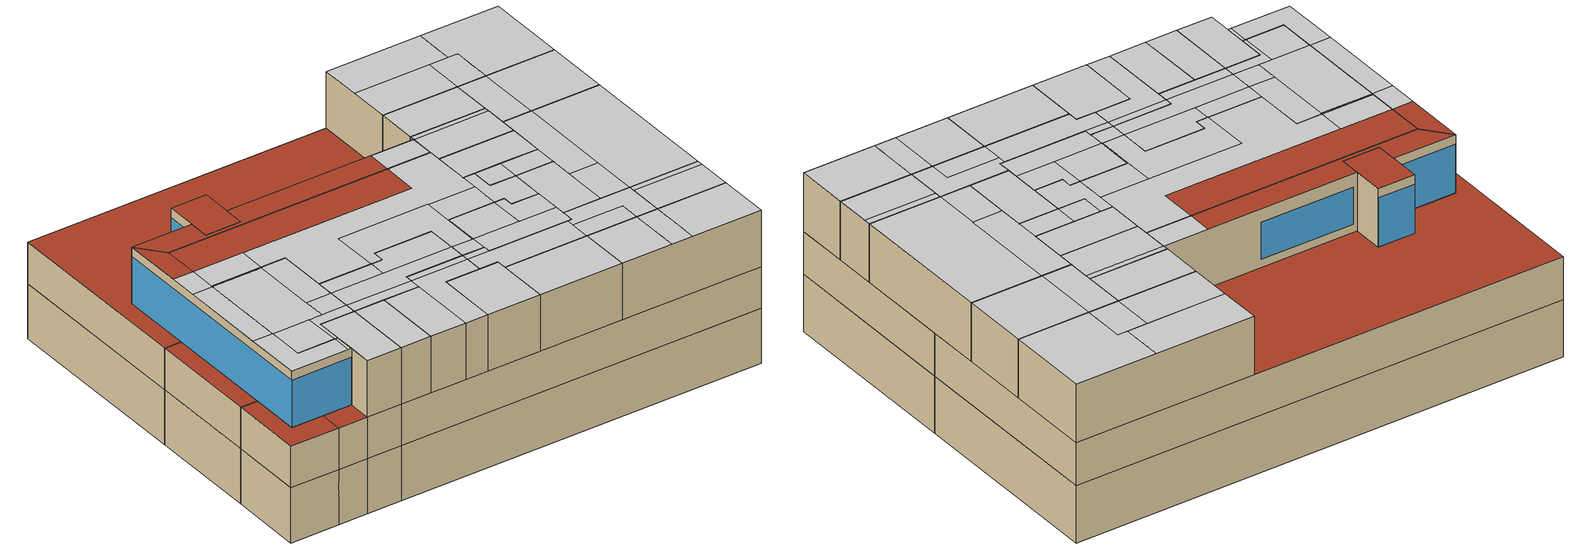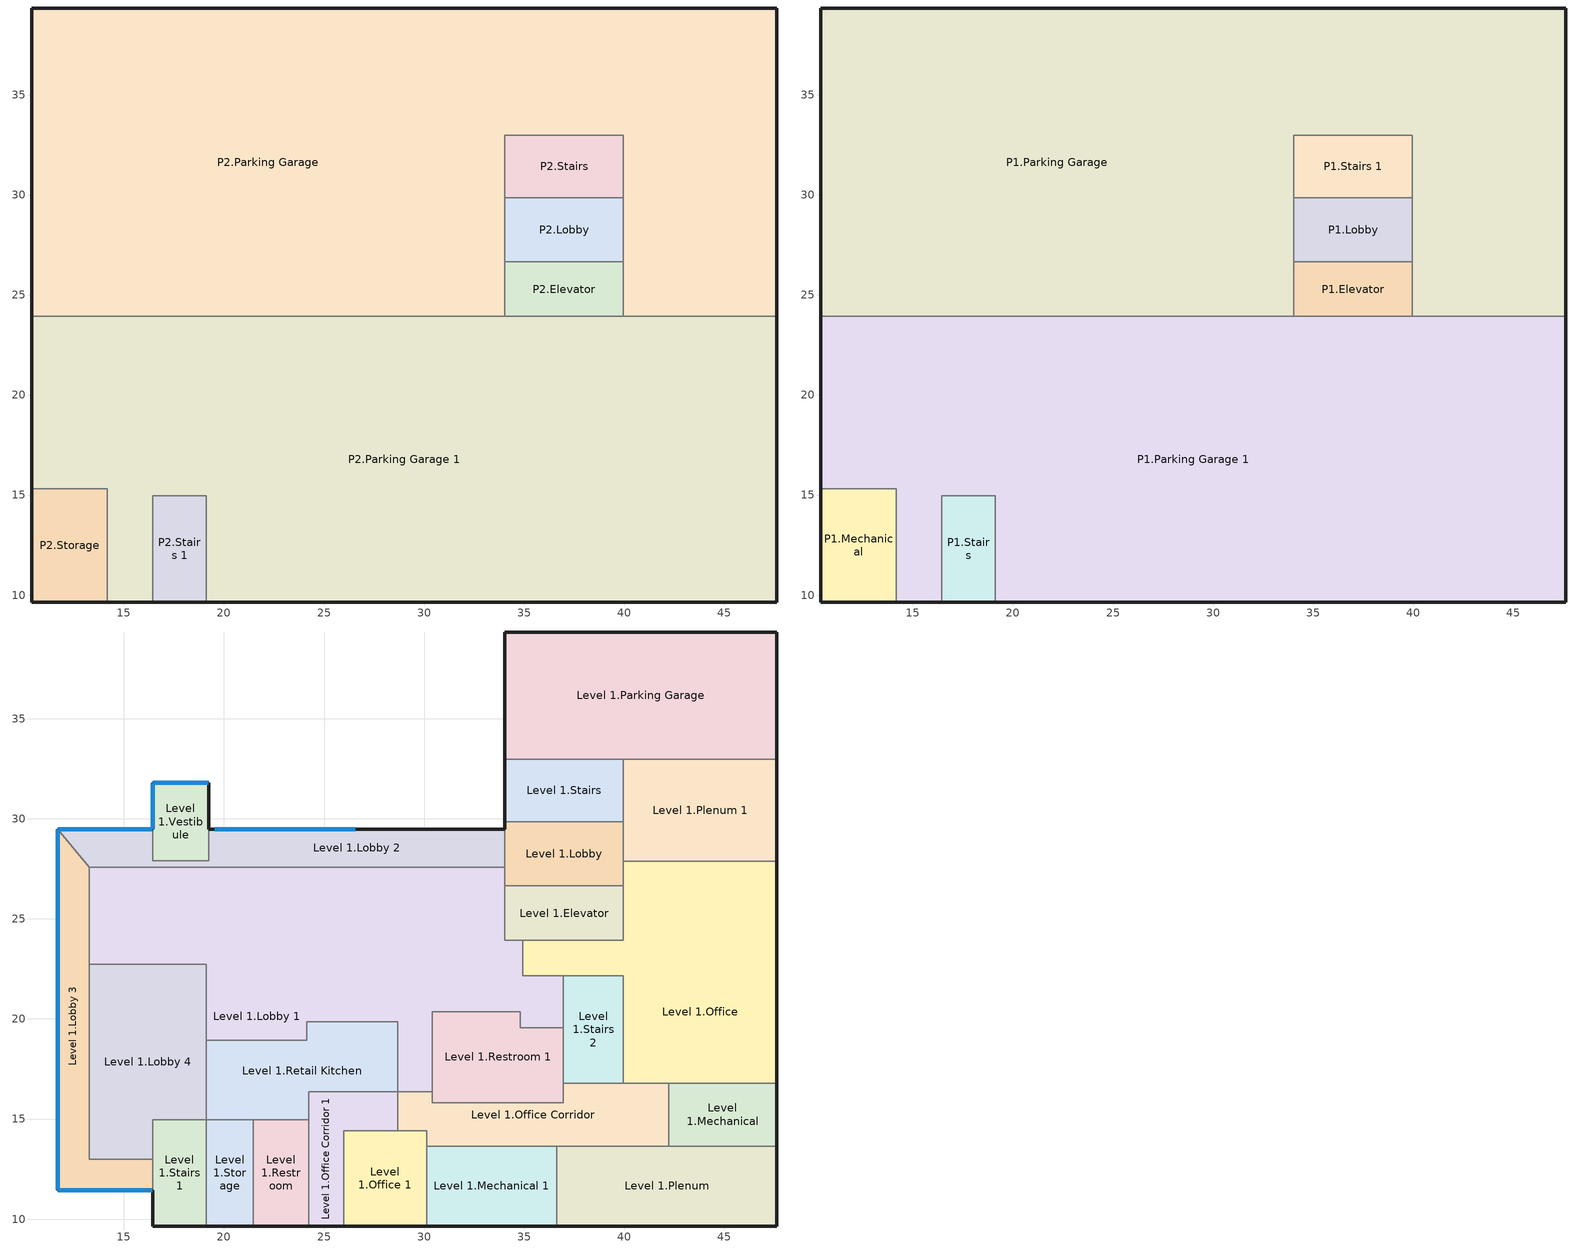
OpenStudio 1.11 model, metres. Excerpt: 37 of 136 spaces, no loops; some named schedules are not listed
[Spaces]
P2.Parking Garage 1
 floor ground: 47.62,23.92 47.62,9.66 19.12,9.66 19.12,14.97 16.44,14.97 16.44,9.66 14.18,9.66 14.18,15.33 10.39,15.33 10.39,23.92 z0
 wall to P2.Elevator: 39.95,23.92 34.03,23.92 z0:4.27
 wall to P2.Parking Garage: 47.62,23.92 39.95,23.92 / 34.03,23.92 10.39,23.92 z0:4.27
 wall ground: 19.12,9.66 47.62,9.66 47.62,23.92 / 14.18,9.66 16.44,9.66 / 10.39,23.92 10.39,15.33 z0:4.27
 wall to P2.Stairs 1: 16.44,9.66 16.44,14.97 19.12,14.97 19.12,9.66 z0:4.27
 wall to P2.Storage: 10.39,15.33 14.18,15.33 14.18,9.66 z0:4.27
P2.Storage
 floor ground: 14.18,15.33 14.18,9.66 10.39,9.66 10.39,15.33 z0
 wall ground: 10.39,15.33 10.39,9.66 14.18,9.66 z0:4.27
P2.Stairs 1
 floor ground: 19.12,14.97 19.12,9.66 16.44,9.66 16.44,14.97 z0
 wall ground: 16.44,9.66 19.12,9.66 z0:4.27
P2.Parking Garage
 floor ground: 47.62,39.33 47.62,23.92 39.95,23.92 39.95,32.99 34.03,32.99 34.03,23.92 10.39,23.92 10.39,39.33 z0
 wall ground: 47.62,23.92 47.62,39.33 10.39,39.33 10.39,23.92 z0:4.27
 wall to P2.Elevator: 39.95,26.64 39.95,23.92 / 34.03,23.92 34.03,26.64 z0:4.27
 wall to P2.Lobby: 39.95,29.86 39.95,26.64 / 34.03,26.64 34.03,29.86 z0:4.27
 wall to P2.Stairs: 34.03,29.86 34.03,32.99 39.95,32.99 39.95,29.86 z0:4.27
P2.Elevator
 floor ground: 39.95,26.64 39.95,23.92 34.03,23.92 34.03,26.64 z0
 wall to P2.Lobby: 39.95,26.64 34.03,26.64 z0:4.27
P2.Lobby
 floor ground: 39.95,29.86 39.95,26.64 34.03,26.64 34.03,29.86 z0
 wall to P2.Stairs: 39.95,29.86 34.03,29.86 z0:4.27
P2.Stairs
 floor ground: 39.95,32.99 39.95,29.86 34.03,29.86 34.03,32.99 z0
P1.Parking Garage 1
 floor to P2.Parking Garage 1: 47.62,23.92 47.62,9.66 19.12,9.66 19.12,14.97 16.44,14.97 16.44,9.66 14.18,9.66 14.18,15.33 10.39,15.33 10.39,23.92 z4.27
 wall to P1.Elevator: 39.95,23.92 34.03,23.92 z4.27:7.47
 wall to P1.Parking Garage: 47.62,23.92 39.95,23.92 / 34.03,23.92 10.39,23.92 z4.27:7.47
 wall ground: 19.12,9.66 47.62,9.66 47.62,23.92 / 14.18,9.66 16.44,9.66 / 10.39,23.92 10.39,15.33 z4.27:7.47
 wall to P1.Stairs: 16.44,9.66 16.44,14.97 19.12,14.97 19.12,9.66 z4.27:7.47
 wall to P1.Mechanical: 10.39,15.33 14.18,15.33 14.18,9.66 z4.27:7.47
 roof outside: 11.7,15.33 11.7,23.92 10.39,23.92 10.39,15.33 z7.47; 16.44,9.66 16.44,11.44 14.18,11.44 14.18,9.66 z7.47
P1.Mechanical
 floor to P2.Storage: 14.18,15.33 14.18,9.66 10.39,9.66 10.39,15.33 z4.27
 wall ground: 10.39,15.33 10.39,9.66 14.18,9.66 z4.27:7.47
 roof outside: 14.18,9.66 14.18,11.44 11.7,11.44 11.7,15.33 10.39,15.33 10.39,9.66 z7.47
P1.Stairs
 floor to P2.Stairs 1: 19.12,14.97 19.12,9.66 16.44,9.66 16.44,14.97 z4.27
 wall ground: 16.44,9.66 19.12,9.66 z4.27:7.47
P1.Parking Garage
 floor to P2.Parking Garage: 47.62,39.33 47.62,23.92 39.95,23.92 39.95,32.99 34.03,32.99 34.03,23.92 10.39,23.92 10.39,39.33 z4.27
 wall ground: 47.62,23.92 47.62,39.33 10.39,39.33 10.39,23.92 z4.27:7.47
 wall to P1.Elevator: 39.95,26.64 39.95,23.92 / 34.03,23.92 34.03,26.64 z4.27:7.47
 wall to P1.Lobby: 39.95,29.86 39.95,26.64 / 34.03,26.64 34.03,29.86 z4.27:7.47
 wall to P1.Stairs 1: 34.03,29.86 34.03,32.99 39.95,32.99 39.95,29.86 z4.27:7.47
 roof outside: 11.7,23.92 11.7,29.49 16.44,29.49 16.44,31.8 19.24,31.8 19.24,29.49 34.03,29.49 34.03,39.33 10.39,39.33 10.39,23.92 z7.47
P1.Elevator
 floor to P2.Elevator: 39.95,26.64 39.95,23.92 34.03,23.92 34.03,26.64 z4.27
 wall to P1.Lobby: 39.95,26.64 34.03,26.64 z4.27:7.47
P1.Lobby
 floor to P2.Lobby: 39.95,29.86 39.95,26.64 34.03,26.64 34.03,29.86 z4.27
 wall to P1.Stairs 1: 39.95,29.86 34.03,29.86 z4.27:7.47
P1.Stairs 1
 floor to P2.Stairs: 39.95,32.99 39.95,29.86 34.03,29.86 34.03,32.99 z4.27
Level 1.Stairs 1
 floor to P1.Stairs: 19.12,14.97 19.12,9.66 16.44,9.66 16.44,14.97 z7.47
 wall outside: 16.44,11.44 16.44,9.66 19.12,9.66 z7.47:11.84
 wall to Level 1.Lobby 3: 16.44,13 16.44,11.44 z7.47:11.84
 wall to Level 1.Lobby 4: 19.12,14.97 16.44,14.97 16.44,13 z7.47:11.84
 wall to Level 1.Storage: 19.12,9.66 19.12,14.97 z7.47:11.84
 ceiling to Level 2.Stairs: 19.12,9.66 19.12,14.97 16.44,14.97 16.44,9.66 z11.84
Level 1.Storage
 floor to P1.Parking Garage 1: 21.46,14.97 21.46,9.66 19.12,9.66 19.12,14.97 z7.47
 wall outside: 19.12,9.66 21.46,9.66 z7.47:11.84
 wall to Level 1.Retail Kitchen: 21.46,14.97 19.12,14.97 z7.47:11.84
 wall to Level 1.Restroom: 21.46,9.66 21.46,14.97 z7.47:11.84
 ceiling to Level 2.GuestRoom: 21.46,9.66 21.46,14.97 19.12,14.97 19.12,9.66 z11.84
Level 1.Restroom
 floor to P1.Parking Garage 1: 24.24,14.97 24.24,9.66 21.46,9.66 21.46,14.97 z7.47
 wall outside: 21.46,9.66 24.24,9.66 z7.47:11.84
 wall to Level 1.Retail Kitchen: 24.24,14.97 21.46,14.97 z7.47:11.84
 wall to Level 1.Office Corridor 1: 24.24,9.66 24.24,14.97 z7.47:11.84
 ceiling to Level 2.GuestRoom: 24.24,9.66 24.24,14.97 21.46,14.97 21.46,9.66 z11.84
Level 1.Office Corridor 1
 floor to P1.Parking Garage 1: 28.68,16.36 28.68,14.41 25.99,14.41 25.99,9.66 24.24,9.66 24.24,16.36 z7.47
 wall outside: 24.24,9.66 25.99,9.66 z7.47:11.84
 wall to Level 1.Retail Kitchen: 28.68,16.36 24.24,16.36 24.24,14.97 z7.47:11.84
 wall to Level 1.Office Corridor: 28.68,14.41 28.68,16.36 z7.47:11.84
 wall to Level 1.Office 1: 25.99,9.66 25.99,14.41 28.68,14.41 z7.47:11.84
 ceiling to Level 2.Corridor 1: 28.68,15.83 28.68,16.36 24.24,16.36 24.24,15.83 z11.84
 ceiling to Level 2.GuestRoom: 25.99,9.66 25.99,14.41 28.68,14.41 28.68,15.83 24.24,15.83 24.24,9.66 z11.84
Level 1.Office 1
 floor to P1.Parking Garage 1: 30.12,14.41 30.12,9.66 25.99,9.66 25.99,14.41 z7.47
 wall outside: 25.99,9.66 30.12,9.66 z7.47:11.84
 wall to Level 1.Office Corridor: 30.12,13.65 30.12,14.41 28.68,14.41 z7.47:11.84
 wall to Level 1.Mechanical 1: 30.12,9.66 30.12,13.65 z7.47:11.84
 ceiling to Level 2.GuestRoom: 30.12,9.66 30.12,14.41 25.99,14.41 25.99,9.66 z11.84
Level 1.Mechanical 1
 floor to P1.Parking Garage 1: 36.62,13.65 36.62,9.66 30.12,9.66 30.12,13.65 z7.47
 wall outside: 30.12,9.66 36.62,9.66 z7.47:11.84
 wall to Level 1.Office Corridor: 36.62,13.65 30.12,13.65 z7.47:11.84
 wall to Level 1.Plenum: 36.62,9.66 36.62,13.65 z7.47:11.84
 ceiling to Level 2.GuestRoom: 36.62,9.66 36.62,13.65 30.12,13.65 30.12,9.66 z11.84
Level 1.Plenum
 floor to P1.Parking Garage 1: 47.62,13.65 47.62,9.66 36.62,9.66 36.62,13.65 z7.47
 wall outside: 36.62,9.66 47.62,9.66 47.62,13.65 z7.47:11.84
 wall to Level 1.Office Corridor: 42.21,13.65 36.62,13.65 z7.47:11.84
 wall to Level 1.Mechanical: 47.62,13.65 42.21,13.65 z7.47:11.84
 ceiling to Level 2.Corridor 1: 42.21,9.66 42.21,13.65 40.6,13.65 40.6,9.66 z11.84
 ceiling to Level 2.Plenum: 36.62,9.66 40.6,9.66 40.6,13.65 36.62,13.65 z11.84
 ceiling to Level 2.GuestRoom 2: 47.62,9.66 47.62,13.65 42.21,13.65 42.21,9.66 z11.84
Level 1.Lobby 3
 floor to P1.Parking Garage: 11.7,29.49 13.27,27.59 13.27,23.92 11.7,23.92 z7.47
 floor to P1.Parking Garage 1: 13.27,23.92 13.27,15.33 11.7,15.33 11.7,23.92 z7.47; 16.44,13 16.44,11.44 14.18,11.44 14.18,13 z7.47
 floor to P1.Mechanical: 13.27,15.33 13.27,13 14.18,13 14.18,11.44 11.7,11.44 11.7,15.33 z7.47
 wall outside: 11.7,29.49 11.7,11.44 16.44,11.44 z7.47:11.84
 wall to Level 1.Lobby 2: 13.27,27.59 11.7,29.49 z7.47:11.84
 wall to Level 1.Lobby 1: 13.27,22.73 13.27,27.59 z7.47:11.84
 wall to Level 1.Lobby 4: 16.44,13 13.27,13 13.27,22.73 z7.47:11.84
 window (90.1-2007 Nonres 5B Window Metal framing all other): 11.73,11.44 16.42,11.44 z7.49:11.15; 11.7,29.46 11.7,11.46 z7.49:11.13
 ceiling to Level 2.Exercise 1: 16.19,11.44 16.19,13 13.27,13 13.27,15.83 11.7,15.83 11.7,11.44 z11.84
 ceiling to Level 2.Exercise 2: 13.27,22.62 13.27,24.79 11.7,24.79 11.7,22.62 z11.84
 ceiling to Level 2.Exercise: 13.27,15.83 13.27,22.62 11.7,22.62 11.7,15.83 z11.84
 ceiling to Level 2.Stairs: 16.44,11.44 16.44,13 16.19,13 16.19,11.44 z11.84
 roof outside: 13.27,24.79 13.27,27.59 11.7,29.49 11.7,24.79 z11.84
Level 1.Lobby 4
 floor to P1.Mechanical: 14.18,15.33 14.18,13 13.27,13 13.27,15.33 z7.47
 floor to P1.Parking Garage 1: 19.12,22.73 19.12,14.97 16.44,14.97 16.44,13 14.18,13 14.18,15.33 13.27,15.33 13.27,22.73 z7.47
 wall to Level 1.Lobby 1: 19.12,18.94 19.12,22.73 13.27,22.73 z7.47:11.84
 wall to Level 1.Retail Kitchen: 19.12,14.97 19.12,18.94 z7.47:11.84
 ceiling to Level 2.Exercise 2: 17.18,22.62 17.18,22.73 13.27,22.73 13.27,22.62 z11.84
 ceiling to Level 2.Lobby: 19.12,17.6 19.12,22.73 17.18,22.73 17.18,17.6 z11.84
 ceiling to Level 2.Corridor 1: 19.12,15.83 19.12,17.6 17.18,17.6 17.18,15.83 z11.84
 ceiling to Level 2.Exercise: 17.18,15.83 17.18,22.62 13.27,22.62 13.27,15.83 z11.84
 ceiling to Level 2.Stairs: 16.44,13 16.44,14.97 19.12,14.97 19.12,15.83 16.19,15.83 16.19,13 z11.84
 ceiling to Level 2.Exercise 1: 16.19,13 16.19,15.83 13.27,15.83 13.27,13 z11.84
Level 1.Office Corridor
 floor to P1.Parking Garage 1: 42.21,16.79 42.21,13.65 30.12,13.65 30.12,14.41 28.68,14.41 28.68,16.36 30.42,16.36 30.42,15.83 36.96,15.83 36.96,16.79 z7.47
 wall to Level 1.Lobby 1: 30.42,16.36 28.68,16.36 z7.47:11.84
 wall to Level 1.Restroom 1: 36.96,16.79 36.96,15.83 30.42,15.83 30.42,16.36 z7.47:11.84
 wall to Level 1.Stairs 2: 39.95,16.79 36.96,16.79 z7.47:11.84
 wall to Level 1.Office: 42.21,16.79 39.95,16.79 z7.47:11.84
 wall to Level 1.Mechanical: 42.21,13.65 42.21,16.79 z7.47:11.84
 ceiling to Level 2.Corridor 1: 42.21,13.65 42.21,16.79 36.96,16.79 36.96,15.83 36.62,15.83 36.62,15.26 40.6,15.26 40.6,13.65 z11.84; 28.68,15.83 30.42,15.83 30.42,16.36 28.68,16.36 z11.84
 ceiling to Level 2.Storage: 36.62,13.65 40.6,13.65 40.6,15.26 36.62,15.26 z11.84
 ceiling to Level 2.GuestRoom: 36.62,13.65 36.62,15.83 28.68,15.83 28.68,14.41 30.12,14.41 30.12,13.65 z11.84
Level 1.Mechanical
 floor to P1.Parking Garage 1: 47.62,16.79 47.62,13.65 42.21,13.65 42.21,16.79 z7.47
 wall outside: 47.62,13.65 47.62,16.79 z7.47:11.84
 wall to Level 1.Office: 47.62,16.79 42.21,16.79 z7.47:11.84
 ceiling to Level 2.GuestRoom 1: 47.62,16.32 47.62,16.79 42.21,16.79 42.21,16.32 z11.84
 ceiling to Level 2.GuestRoom 2: 47.62,13.65 47.62,16.32 42.21,16.32 42.21,13.65 z11.84
Level 1.Retail Kitchen
 floor to P1.Parking Garage 1: 28.68,19.87 28.68,16.36 24.24,16.36 24.24,14.97 19.12,14.97 19.12,18.94 24.14,18.94 24.14,19.87 z7.47
 wall to Level 1.Lobby 1: 28.68,16.36 28.68,19.87 24.14,19.87 24.14,18.94 19.12,18.94 z7.47:11.84
 ceiling to Level 2.Lobby: 23.25,17.6 23.25,18.94 19.12,18.94 19.12,17.6 z11.84
 ceiling to Level 2.Conference: 28.68,17.6 28.68,19.87 24.14,19.87 24.14,18.94 23.25,18.94 23.25,17.6 z11.84
 ceiling to Level 2.Corridor 1: 24.24,15.83 24.24,16.36 28.68,16.36 28.68,17.6 19.12,17.6 19.12,15.83 z11.84
 ceiling to Level 2.GuestRoom: 24.24,14.97 24.24,15.83 19.12,15.83 19.12,14.97 z11.84
Level 1.Restroom 1
 floor to P1.Parking Garage 1: 34.79,20.37 34.79,19.56 36.96,19.56 36.96,15.83 30.42,15.83 30.42,20.37 z7.47
 wall to Level 1.Stairs 2: 36.96,16.79 36.96,19.56 z7.47:11.84
 wall to Level 1.Lobby 1: 36.96,19.56 34.79,19.56 34.79,20.37 30.42,20.37 30.42,16.36 z7.47:11.84
 ceiling to Level 2.Laundry: 34.03,17.6 36.96,17.6 36.96,19.56 34.79,19.56 34.79,20.37 34.03,20.37 z11.84
 ceiling to Level 2.Restroom: 34.03,17.6 34.03,20.37 30.42,20.37 30.42,17.6 z11.84
 ceiling to Level 2.Corridor 1: 36.96,15.83 36.96,17.6 30.42,17.6 30.42,15.83 z11.84
Level 1.Lobby 1
 floor to P1.Parking Garage 1: 34.92,23.92 34.92,22.16 36.96,22.16 36.96,19.56 34.79,19.56 34.79,20.37 30.42,20.37 30.42,16.36 28.68,16.36 28.68,19.87 24.14,19.87 24.14,18.94 19.12,18.94 19.12,22.73 13.27,22.73 13.27,23.92 z7.47
 floor to P1.Parking Garage: 34.03,27.59 34.03,23.92 13.27,23.92 13.27,27.59 z7.47
 wall to Level 1.Lobby 2: 34.03,27.59 13.27,27.59 z7.47:11.84
 wall to Level 1.Lobby: 34.03,26.64 34.03,27.59 z7.47:11.84
 wall to Level 1.Elevator: 34.92,23.92 34.03,23.92 34.03,26.64 z7.47:11.84
 wall to Level 1.Office: 36.96,22.16 34.92,22.16 34.92,23.92 z7.47:11.84
 wall to Level 1.Stairs 2: 36.96,19.56 36.96,22.16 z7.47:11.84
 ceiling to Level 2.Conference: 30.33,17.6 30.33,22.62 23.25,22.62 23.25,18.94 24.14,18.94 24.14,19.87 28.68,19.87 28.68,17.6 z11.84
 ceiling to Level 2.Exercise 2: 17.18,22.73 17.18,24.79 13.27,24.79 13.27,22.73 z11.84
 ceiling to Level 2.Lobby: 23.25,18.94 23.25,22.62 34.03,22.62 34.03,27.59 30.64,27.59 30.64,24.79 17.18,24.79 17.18,22.73 19.12,22.73 19.12,18.94 z11.84
 ceiling to Level 2.Restroom: 30.42,17.6 30.42,20.37 34.03,20.37 34.03,22.62 30.33,22.62 30.33,17.6 z11.84
 ceiling to Level 2.Corridor 1: 30.42,16.36 30.42,17.6 28.68,17.6 28.68,16.36 z11.84
 ceiling to Level 2.Laundry: 36.96,19.56 36.96,22.16 34.92,22.16 34.92,23.92 34.03,23.92 34.03,20.37 34.79,20.37 34.79,19.56 z11.84
 roof outside: 30.64,24.79 30.64,27.59 13.27,27.59 13.27,24.79 z11.84
Level 1.Office
 floor to P1.Parking Garage: 47.62,27.88 47.62,23.92 39.95,23.92 39.95,27.88 z7.47
 floor to P1.Parking Garage 1: 47.62,23.92 47.62,16.79 39.95,16.79 39.95,22.16 34.92,22.16 34.92,23.92 z7.47
 wall outside: 47.62,16.79 47.62,27.88 z7.47:11.84
 wall to Level 1.Stairs 2: 36.96,22.16 39.95,22.16 39.95,16.79 z7.47:11.84
 wall to Level 1.Elevator: 39.95,26.64 39.95,23.92 34.92,23.92 z7.47:11.84
 wall to Level 1.Lobby: 39.95,27.88 39.95,26.64 z7.47:11.84
 wall to Level 1.Plenum 1: 47.62,27.88 39.95,27.88 z7.47:11.84
 ceiling to Level 2.Corridor: 42.21,20.36 42.21,27.88 39.95,27.88 39.95,20.36 z11.84
 ceiling to Level 2.Laundry: 36.96,22.16 36.96,23.92 34.92,23.92 34.92,22.16 z11.84
 ceiling to Level 2.Stairs 1: 39.95,22.16 39.95,23.92 36.96,23.92 36.96,22.16 z11.84
 ceiling to Level 2.GuestRoom 1: 47.62,16.79 47.62,27.88 42.21,27.88 42.21,16.79 z11.84
 ceiling to Level 2.Corridor 1: 42.21,16.79 42.21,20.36 39.95,20.36 39.95,16.79 z11.84
Level 1.Stairs 2
 floor to P1.Parking Garage 1: 39.95,22.16 39.95,16.79 36.96,16.79 36.96,22.16 z7.47
 ceiling to Level 2.Stairs 1: 39.95,16.79 39.95,22.16 36.96,22.16 36.96,16.79 z11.84
Level 1.Elevator
 floor to P1.Elevator: 39.95,26.64 39.95,23.92 34.03,23.92 34.03,26.64 z7.47
 wall to Level 1.Lobby: 39.95,26.64 34.03,26.64 z7.47:11.84
 ceiling to Level 2.Elevator: 39.95,23.92 39.95,26.64 34.03,26.64 34.03,23.92 z11.84
Level 1.Lobby
 floor to P1.Lobby: 39.95,29.86 39.95,26.64 34.03,26.64 34.03,29.86 z7.47
 wall outside: 34.03,29.86 34.03,29.49 z7.47:11.84
 wall to Level 1.Stairs: 39.95,29.86 34.03,29.86 z7.47:11.84
 wall to Level 1.Plenum 1: 39.95,27.88 39.95,29.86 z7.47:11.84
 wall to Level 1.Lobby 2: 34.03,29.49 34.03,27.59 z7.47:11.84
 ceiling to Level 2.GuestRoom 3: 34.03,29.46 39.95,29.46 39.95,29.86 34.03,29.86 z11.84
 ceiling to Level 2.Lobby 1: 39.95,26.64 39.95,29.46 34.03,29.46 34.03,26.64 z11.84
Level 1.Lobby 2
 floor to P1.Parking Garage: 34.03,29.49 34.03,27.59 13.27,27.59 11.7,29.49 16.44,29.49 16.44,27.92 19.24,27.92 19.24,29.49 z7.47
 wall outside: 16.44,29.49 11.7,29.49 / 34.03,29.49 19.24,29.49 z7.47:11.84
 wall to Level 1.Vestibule: 19.24,29.49 19.24,27.92 16.44,27.92 16.44,29.49 z7.47:11.84
 window (90.1-2007 Nonres 5B Window Metal framing all other): 26.55,29.49 19.54,29.49 z8.08:10.82; 16.42,29.49 11.73,29.49 z7.49:11.13
 ceiling to Level 2.Lobby: 34.03,27.59 34.03,29.46 30.64,29.46 30.64,27.59 z11.84
 roof outside: 30.64,27.59 30.64,29.46 34.03,29.46 34.03,29.49 19.24,29.49 19.24,27.92 16.44,27.92 16.44,29.49 11.7,29.49 13.27,27.59 z11.84
Level 1.Plenum 1
 floor to P1.Parking Garage: 47.62,32.99 47.62,27.88 39.95,27.88 39.95,32.99 z7.47
 wall outside: 47.62,27.88 47.62,32.99 z7.47:11.84
 wall to Level 1.Stairs: 39.95,32.99 39.95,29.86 z7.47:11.84
 wall to Level 1.Parking Garage: 47.62,32.99 39.95,32.99 z7.47:11.84
 ceiling to Level 2.GuestRoom 1: 47.62,27.88 47.62,32.99 42.21,32.99 42.21,27.88 z11.84
 ceiling to Level 2.Corridor: 42.21,27.88 42.21,32.99 39.95,32.99 39.95,27.88 z11.84
Level 1.Vestibule
 floor to P1.Parking Garage: 19.24,31.8 19.24,27.92 16.44,27.92 16.44,31.8 z7.47
 wall outside: 19.24,29.49 19.24,31.8 16.44,31.8 16.44,29.49 z7.47:11.84
 window (90.1-2007 Nonres 5B Window Metal framing all other): 19.21,31.8 16.47,31.8 z7.49:11.15; 16.44,31.77 16.44,29.51 z7.49:11.13
 roof outside: 19.24,27.92 19.24,31.8 16.44,31.8 16.44,27.92 z11.84
Level 1.Stairs
 floor to P1.Stairs 1: 39.95,32.99 39.95,29.86 34.03,29.86 34.03,32.99 z7.47
 wall outside: 34.03,32.99 34.03,29.86 z7.47:11.84
 wall to Level 1.Parking Garage: 39.95,32.99 34.03,32.99 z7.47:11.84
 ceiling to Level 2.GuestRoom 3: 39.95,29.86 39.95,32.99 34.03,32.99 34.03,29.86 z11.84
Level 1.Parking Garage
 floor to P1.Parking Garage: 47.62,39.33 47.62,32.99 34.03,32.99 34.03,39.33 z7.47
 wall outside: 47.62,32.99 47.62,39.33 34.03,39.33 34.03,32.99 z7.47:11.84
 ceiling to Level 2.GuestRoom 3: 39.95,32.99 39.95,36.16 34.03,36.16 34.03,32.99 z11.84
 ceiling to Level 2.Corridor: 42.21,32.99 42.21,36.16 39.95,36.16 39.95,32.99 z11.84
 ceiling to Level 2.Office 1: 41.46,36.16 41.46,39.33 34.03,39.33 34.03,36.16 z11.84
 ceiling to Level 2.Office: 47.62,32.99 47.62,39.33 41.46,39.33 41.46,36.16 42.21,36.16 42.21,32.99 z11.84
[Building]
Building 1: Space Type=GuestRoom; Default Construction Set=90.1-2007 CZ5; Default Schedule Set=90.1-2007 - LrgHotel - GuestRoom Schedule Set
[ClimateZones]
Climate Zone Institution Name 1=ASHRAE; Climate Zone Document Name 1=ANSI/ASHRAE Standard 169; Climate Zone Document Year 1=2006; Climate Zone Institution Name 2=CEC; Climate Zone Document Name 2=California Climate Zone Descriptions; Climate Zone Document Year 2=1995
[Site]
Denver Intl Ap: Latitude {deg}=39.83; Longitude {deg}=-104.65; Time Zone {hr}=-7; Elevation {m}=1650
[SizingPeriod:DesignDay] Barometric Pressure {Pa}=83011; Sky Clearness=0; Rain Indicator=0; Snow Indicator=0; Day of Month=21; Daylight Saving Time Indicator=0; Dry-Bulb Temperature Range Modifier Type=DefaultMultipliers
Name | Maximum Dry-Bulb Temperature {C} | Daily Dry-Bulb Temperature Range {deltaC} | Humidity Indicating Conditions at Maximum Dry-Bulb | Wind Speed {m/s} | Wind Direction {deg} | Month | Day Type | Humidity Indicating Type | Solar Model Indicator | ASHRAE Taub | ASHRAE Taud
Denver Intl Ap Ann Clg .4% Condns WB=>MDB | 27.3 | 15.2 | 18.3 | 4.2 | 80 | 7 | SummerDesignDay | Wetbulb | ASHRAETau | 0.424 | 2.012
Denver Intl Ap Ann Htg 99.6% Condns DB | -17.4 | 0 | -17.4 | 3.3 | 160 | 12 | WinterDesignDay | Wetbulb | ASHRAEClearSky
Denver Intl Ap Ann Htg Wind 99.6% Condns WS=>MCDB | 1.8 | 0 | 1.8 | 14.1 | 160 | 12 | WinterDesignDay | Wetbulb | ASHRAEClearSky
Denver Intl Ap Ann Hum_n 99.6% Condns DP=>MCDB | -11.7 | 0 | -21.5 | 3.3 | 160 | 12 | WinterDesignDay | Dewpoint | ASHRAEClearSky
[Construction]
ExtSlabCarpet 4in ClimateZone 1-8: MAT-CC05 4 HW CONCRETE, CP02 CARPET PAD
Exterior Door: F08 Metal surface, I01 25mm insulation board
Interior Ceiling: M11 100mm lightweight concrete, F05 Ceiling air space resistance, F16 Acoustic tile
Interior Door; Interior Partition: G05 25mm wood
Interior Floor: F16 Acoustic tile, F05 Ceiling air space resistance, M11 100mm lightweight concrete
Interior Wall: G01a 19mm gypsum board, F04 Wall air space resistance, G01a 19mm gypsum board
Interior Window; Interior Window 1; Interior Window 2: Clear 3mm
90.1-2007 Nonres 5B Ext Wall Steel-Framed: MAT-SHEATH 1, Wall Insulation [10], 1/2IN Gypsum 1
90.1-2007 Nonres 5B Roof IEAD: Roof Membrane 1, Roof Insulation [14], Metal Decking 1
90.1-2007 Nonres 5B Window Metal framing all other: Window Material Simple Glazing System 90.1 CZ5 Metal Framing
90.1-2007 Nonres 5B Skylight without Curb: Theoretical Glass [146]
90.1-2007 Nonres 5B Window Nonmetal framing all other: SB60 in vinyl
[Material] Thermal Absorptance=0.9
Name | Roughness | Thickness {m} | Conductivity {W/m-K} | Density {kg/m3} | Specific Heat {J/kg-K} | Solar Absorptance | Visible Absorptance
MAT-CC05 4 HW CONCRETE | Rough | 0.1016 | 1.311 | 2240 | 836.8 | 0.7 | 0.7
F08 Metal surface | Smooth | 0.0008 | 45.28 | 7824 | 500 | 0.7 | 0.7
I01 25mm insulation board | MediumRough | 0.0254 | 0.03 | 43 | 1210 | 0.7 | 0.7
M11 100mm lightweight concrete | MediumRough | 0.1016 | 0.53 | 1280 | 840 | 0.7 | 0.7
F16 Acoustic tile | MediumSmooth | 0.0191 | 0.06 | 368 | 590 | 0.7 | 0.7
G05 25mm wood | MediumSmooth | 0.0254 | 0.15 | 608 | 1630 | 0.7 | 0.7
G01a 19mm gypsum board | MediumSmooth | 0.019 | 0.16 | 800 | 1090 | 0.7 | 0.7
1/2IN Gypsum 1 | Smooth | 0.01271 | 0.16 | 784.9 | 830 | 0.92 | 0.92
Wall Insulation [10] | MediumRough | 0.0971136 | 0.045 | 265 | 836.8 | 0.7 | 0.7
Roof Insulation [14] | MediumRough | 0.167335 | 0.049 | 265 | 836.8 | 0.7 | 0.7
Roof Membrane 1 | VeryRough | 0.0095 | 0.16 | 1121.29 | 1460 | 0.7 | 0.7
Metal Decking 1 | MediumSmooth | 0.001524 | 45.006 | 7680 | 418.4 | 0.7 | 0.3
[Material:NoMass] Thermal Absorptance=0.9; Solar Absorptance=0.7
Name | Roughness | Thermal Resistance {m2-K/W} | Visible Absorptance
CP02 CARPET PAD | Smooth | 0.1 | 0.8
MAT-SHEATH 1 | Rough | 0.36256 | 0.7
[Material:AirGap]
Name | Thermal Resistance {m2-K/W}
F05 Ceiling air space resistance | 0.18
F04 Wall air space resistance | 0.15
[WindowMaterial:Glazing] Optical Data Type=SpectralAverage; Thickness {m}=0.003; Infrared Transmittance at Normal Incidence=0
Name | Solar Transmittance at Normal Incidence | Front Side Solar Reflectance at Normal Incidence | Back Side Solar Reflectance at Normal Incidence | Visible Transmittance at Normal Incidence | Front Side Visible Reflectance at Normal Incidence | Back Side Visible Reflectance at Normal Incidence | Front Side Infrared Hemispherical Emissivity | Back Side Infrared Hemispherical Emissivity | Conductivity {W/m-K} | Dirt Correction Factor for Solar and Visible Transmittance | Solar Diffusing
Clear 3mm | 0.837 | 0.075 | 0 | 0.898 | 0.081 | 0 | 0.84 | 0.84 | 0.9 | 1 | Yes
Theoretical Glass [146] | 0.481761 | 0.468239 | 0.468239 | 0.621562 | 0.328438 | 0.328438 | 0.9 | 0.9 | 0.03026
[DefaultConstructionSet]
90.1-2007 CZ5: Default Exterior Surface Constructions=Default Surface Constructions 1; Default Interior Surface Constructions=Default Surface Constructions 2; Default Ground Contact Surface Constructions=Default Surface Constructions 3; Default Exterior SubSurface Constructions=Default Sub Surface Constructions 1; Default Interior SubSurface Constructions=Default Sub Surface Constructions 2; Interior Partition Construction=Interior Partition
[DefaultSurfaceConstructions]
Name | Floor Construction | Wall Construction | Roof Ceiling Construction
Default Surface Constructions 1 | ExtSlabCarpet 4in ClimateZone 1-8 | 90.1-2007 Nonres 5B Ext Wall Steel-Framed | 90.1-2007 Nonres 5B Roof IEAD
Default Surface Constructions 2 | Interior Floor | Interior Wall | Interior Ceiling
Default Surface Constructions 3 | ExtSlabCarpet 4in ClimateZone 1-8 | ExtSlabCarpet 4in ClimateZone 1-8 | ExtSlabCarpet 4in ClimateZone 1-8
[DefaultSubSurfaceConstructions]
Name | Fixed Window Construction | Operable Window Construction | Door Construction | Skylight Construction | Tubular Daylight Dome Construction | Tubular Daylight Diffuser Construction
Default Sub Surface Constructions 1 | 90.1-2007 Nonres 5B Window Nonmetal framing all other | 90.1-2007 Nonres 5B Window Nonmetal framing all other | Exterior Door | 90.1-2007 Nonres 5B Skylight without Curb | Interior Window 2 | Interior Window 1
Default Sub Surface Constructions 2 | Interior Window | Interior Window | Interior Door
[WindowMaterial:SimpleGlazingSystem]
Name | U-Factor {W/m2-K} | Solar Heat Gain Coefficient | Visible Transmittance
Window Material Simple Glazing System 90.1 CZ5 Metal Framing | 2.55522 | 0.4 | 0.5
SB60 in vinyl | 1.77162 | 0.336 | 0.598
[SpaceType] Standards Building Type=LargeHotel
Name | Default Schedule Set | Design Specification Outdoor Air Object | Standards Space Type
Corridor; Stairs | 90.1-2007 - LrgHotel - Corridor Schedule Set | 90.1-2007 - LrgHotel - Corridor Ventilation | Corridor
GuestRoom | 90.1-2007 - LrgHotel - GuestRoom Schedule Set | 90.1-2007 - LrgHotel - GuestRoom Ventilation | GuestRoom
Retail Kitchen | Retail Schedule Set | 90.1-2007 - LrgHotel - Kitchen Ventilation | Kitchen
Lobby | 90.1-2007 - LrgHotel - Lobby Schedule Set | 90.1-2007 - LrgHotel - Lobby Ventilation | Lobby
Mechanical | 90.1-2007 - LrgHotel - Mechanical Schedule Set | 90.1-2007 - LrgHotel - Mechanical Ventilation | Mechanical
Storage | 90.1-2007 - LrgHotel - Storage Schedule Set | 90.1-2007 - LrgHotel - Storage Ventilation | Storage
Plenum |  |  | Plenum
Elevator |  |  | Corridor
Parking Garage | 90.1-2007 - LrgHotel - Corridor Schedule Set | 90.1-2007 - LrgHotel - Corridor Ventilation | Storage
Office; Office Corridor | Office Schedule Set | 90.1-2007 - LrgHotel - Office Ventilation | Lobby
Restroom | 90.1-2007 - LrgHotel - Corridor Schedule Set | 90.1-2007 - LrgHotel - Restroom Ventilation | Corridor
[DefaultScheduleSet] Infiltration Schedule=LargeHotel Infil Quarter On
Name | Number of People Schedule | People Activity Level Schedule | Lighting Schedule | Electric Equipment Schedule
90.1-2007 - LrgHotel - Corridor Schedule Set | LargeHotel Bldg Occ | LargeHotel Activity | LargeHotel Bldg Light
90.1-2007 - LrgHotel - GuestRoom Schedule Set | LargeHotel GuestRoom Occ | LargeHotel Activity | LargeHotel Bldg Light | LargeHotel GuestRoom Equip
90.1-2007 - LrgHotel - Lobby Schedule Set; 90.1-2007 - LrgHotel - Storage Schedule Set | LargeHotel Bldg Occ | LargeHotel Activity | LargeHotel Bldg Light | LargeHotel Bldg Equip
90.1-2007 - LrgHotel - Mechanical Schedule Set |  |  | LargeHotel Bldg Light | LargeHotel Bldg Equip
Retail Schedule Set | Retail Occ Sch | LargeHotel Activity | Retail Lighting Sch | Retail Bldg Equip
Office Schedule Set | Office Occupancy Sch | LargeHotel Activity | Office Lighting Sch | Office Equipment Sch
[Lights:Definition] Design Level Calculation Method=Watts/Area
Name | Watts per Space Floor Area {W/m2} | Fraction Visible
90.1-2007 - LrgHotel - Corridor Lights Definition | 19.5903
90.1-2007 - LrgHotel - GuestRoom Lights Definition | 11.625
90.1-2007 - LrgHotel - Kitchen Lights Definition | 9.14932
90.1-2007 - LrgHotel - Lobby Lights Definition | 8.18057
90.1-2007 - LrgHotel - Mechanical Lights Definition; 90.1-2007 - LrgHotel - Office Lights Definition | 5.81251
90.1-2007 - LrgHotel - Storage Lights Definition | 3.55209
90.1-2007 - LrgHotel - Parking Garage Lights Definition | 0.753474
90.1-2007 - LrgHotel - Restroom Lights Definition | 9.3646 | 0
[Lights]
Name | Lights Definition | Space or SpaceType
90.1-2007 - LrgHotel - Corridor Lights | 90.1-2007 - LrgHotel - Corridor Lights Definition | Corridor
90.1-2007 - LrgHotel - GuestRoom Lights | 90.1-2007 - LrgHotel - GuestRoom Lights Definition | GuestRoom
90.1-2007 - LrgHotel - Kitchen Lights | 90.1-2007 - LrgHotel - Kitchen Lights Definition | Retail Kitchen
90.1-2007 - LrgHotel - Lobby Lights | 90.1-2007 - LrgHotel - Lobby Lights Definition | Lobby
90.1-2007 - LrgHotel - Mechanical Lights | 90.1-2007 - LrgHotel - Mechanical Lights Definition | Mechanical
90.1-2007 - LrgHotel - Storage Lights | 90.1-2007 - LrgHotel - Storage Lights Definition | Storage
90.1-2007 - LrgHotel - Corridor Lights 1 | 90.1-2007 - LrgHotel - Corridor Lights Definition | Stairs
90.1-2007 - LrgHotel - Corridor Lights 2 | 90.1-2007 - LrgHotel - Parking Garage Lights Definition | Parking Garage
90.1-2007 - LrgHotel - Lobby Lights 1 | 90.1-2007 - LrgHotel - Office Lights Definition | Office
90.1-2007 - LrgHotel - Corridor Lights 5 | 90.1-2007 - LrgHotel - Restroom Lights Definition | Restroom
90.1-2007 - LrgHotel - Lobby Lights 3 | 90.1-2007 - LrgHotel - Corridor Lights Definition | Office Corridor
[DesignSpecification:OutdoorAir] Outdoor Air Method=Sum
Name | Outdoor Air Flow per Floor Area {m3/s-m2} | Outdoor Air Flow per Person {m3/s-person}
90.1-2007 - LrgHotel - Corridor Ventilation | 0.0003048
90.1-2007 - LrgHotel - GuestRoom Ventilation; 90.1-2007 - LrgHotel - Office Ventilation | 0.0003048 | 0.00235974
90.1-2007 - LrgHotel - Kitchen Ventilation | 0.0009144 | 0.00353961
90.1-2007 - LrgHotel - Lobby Ventilation | 0.0003048 | 0.00353961
90.1-2007 - LrgHotel - Mechanical Ventilation; 90.1-2007 - LrgHotel - Storage Ventilation | 0.0006096
90.1-2007 - LrgHotel - Restroom Ventilation | 0.0003048 | 0
[People:Definition] Number of People Calculation Method=People/Area; Fraction Radiant=0.3
Name | People per Space Floor Area {person/m2}
90.1-2007 - LrgHotel - Corridor People Definition | 0.0107639
90.1-2007 - LrgHotel - GuestRoom People Definition | 0.0384272
90.1-2007 - LrgHotel - Kitchen People Definition | 0.0538196
90.1-2007 - LrgHotel - Lobby People Definition | 0.322917
90.1-2007 - LrgHotel - Storage People Definition | 0.0215278
90.1-2007 - LrgHotel - Office People Definition | 0.0511286
90.1-2007 - LrgHotel - Restroom People Definition | 0.107639
[People]
Name | People Definition | Space or SpaceType
90.1-2007 - LrgHotel - Corridor People | 90.1-2007 - LrgHotel - Corridor People Definition | Corridor
90.1-2007 - LrgHotel - GuestRoom People | 90.1-2007 - LrgHotel - GuestRoom People Definition | GuestRoom
90.1-2007 - LrgHotel - Kitchen People | 90.1-2007 - LrgHotel - Kitchen People Definition | Retail Kitchen
90.1-2007 - LrgHotel - Lobby People | 90.1-2007 - LrgHotel - Lobby People Definition | Lobby
90.1-2007 - LrgHotel - Storage People | 90.1-2007 - LrgHotel - Storage People Definition | Storage
90.1-2007 - LrgHotel - Corridor People 1 | 90.1-2007 - LrgHotel - Corridor People Definition | Stairs
90.1-2007 - LrgHotel - Corridor People 2 | 90.1-2007 - LrgHotel - Corridor People Definition | Parking Garage
90.1-2007 - LrgHotel - Lobby People 1 | 90.1-2007 - LrgHotel - Office People Definition | Office
90.1-2007 - LrgHotel - Corridor People 5 | 90.1-2007 - LrgHotel - Restroom People Definition | Restroom
90.1-2007 - LrgHotel - Lobby People 3 | 90.1-2007 - LrgHotel - Corridor People Definition | Office Corridor
[SpaceInfiltration:DesignFlowRate] Design Flow Rate Calculation Method=Flow/ExteriorArea; Flow per Exterior Surface Area {m3/s-m2}=0.000226568
Name | Space or SpaceType
90.1-2007 - LrgHotel - Corridor Infiltration | Corridor
90.1-2007 - LrgHotel - GuestRoom Infiltration | GuestRoom
90.1-2007 - LrgHotel - Kitchen Infiltration | Retail Kitchen
90.1-2007 - LrgHotel - Lobby Infiltration | Lobby
90.1-2007 - LrgHotel - Mechanical Infiltration | Mechanical
90.1-2007 - LrgHotel - Storage Infiltration | Storage
90.1-2007 - LrgHotel - Corridor Infiltration 1 | Stairs
90.1-2007 - LrgHotel - Corridor Infiltration 2 | Parking Garage
90.1-2007 - LrgHotel - Lobby Infiltration 1 | Office
90.1-2007 - LrgHotel - Corridor Infiltration 5 | Restroom
90.1-2007 - LrgHotel - Lobby Infiltration 3 | Office Corridor
[ElectricEquipment:Definition] Design Level Calculation Method=Watts/Area
Name | Watts per Space Floor Area {W/m2}
90.1-2007 - LrgHotel - GuestRoom Electric Equipment Definition | 5.48959
90.1-2007 - LrgHotel - Kitchen Electric Equipment Definition | 260.056
90.1-2007 - LrgHotel - Lobby Electric Equipment Definition | 4.09029
90.1-2007 - LrgHotel - Mechanical Electric Equipment Definition | 2.79862
90.1-2007 - LrgHotel - Storage Electric Equipment Definition | 1.39931
Elevator Load | 37.2431
90.1-2007 - LrgHotel - Office Electric Equipment Definition | 6.8889
[ElectricEquipment]
Name | Electric Equipment Definition | Space or SpaceType | Schedule
90.1-2007 - LrgHotel - GuestRoom Electric Equipment | 90.1-2007 - LrgHotel - GuestRoom Electric Equipment Definition | GuestRoom
90.1-2007 - LrgHotel - Kitchen Electric Equipment | 90.1-2007 - LrgHotel - Kitchen Electric Equipment Definition | Retail Kitchen
90.1-2007 - LrgHotel - Lobby Electric Equipment | 90.1-2007 - LrgHotel - Lobby Electric Equipment Definition | Lobby
90.1-2007 - LrgHotel - Mechanical Electric Equipment | 90.1-2007 - LrgHotel - Mechanical Electric Equipment Definition | Mechanical
90.1-2007 - LrgHotel - Storage Electric Equipment | 90.1-2007 - LrgHotel - Storage Electric Equipment Definition | Storage
Electric Equipment 1 | Elevator Load | Elevator | Elevator Residential Sch
90.1-2007 - LrgHotel - Lobby Electric Equipment 1 | 90.1-2007 - LrgHotel - Office Electric Equipment Definition | Office
[ThermostatSetpoint:DualSetpoint]
Name | Heating Setpoint Temperature Schedule | Cooling Setpoint Temperature Schedule
P1.Lobby Zone Thermostat; Level 1.Office Zone Thermostat; Level 1.Lobby Zone Thermostat; Level 1.Lobby 1 Zone Thermostat; Level 1.Office 1 Zone Thermostat; Level 1.Lobby 2 Zone Thermostat; P2.Lobby Zone Thermostat; Level 1.Lobby 3 Zone Thermostat; Level 1.Lobby 4 Zone Thermostat | LargeHotel HtgSetp | LargeHotel ClgSetp
Kitchen Thermostat | LargeHotel Kitchen HtgSetp | LargeHotel Kitchen ClgSetp
P2.Stairs Zone Thermostat; Level 1.Storage Zone Thermostat; P1.Stairs Zone Thermostat; Level 1.Stairs Zone Thermostat; P2.Stairs 1 Zone Thermostat; P1.Mechanical Zone Thermostat; Level 1.Mechanical Zone Thermostat; P1.Stairs 1 Zone Thermostat; Level 1.Stairs 1 Zone Thermostat; P2.Storage Zone Thermostat; Level 1.Stairs 2 Zone Thermostat; Level 1.Mechanical 1 Zone Thermostat; Level 1.Vestibule Zone Thermostat | Unit Heater Htg Sch | Unit Heater Clg Sch
[Space]
Name | Space Type | Building Story | Thermal Zone
P2.Parking Garage 1 | Parking Garage | P2 | P2.Parking Garage 1 Zone
P2.Storage | Storage | P2 | P2.Storage Zone
P2.Stairs 1 | Stairs | P2 | P2.Stairs 1 Zone
P2.Parking Garage | Parking Garage | P2 | P2.Parking Garage Zone
P2.Elevator | Elevator | P2 | P2.Elevator Zone
P2.Lobby | Lobby | P2 | P2.Lobby Zone
P2.Stairs | Stairs | P2 | P2.Stairs Zone
P1.Parking Garage 1 | Parking Garage | P1 | P1.Parking Garage 1 Zone
P1.Mechanical | Mechanical | P1 | P1.Mechanical Zone
P1.Stairs | Stairs | P1 | P1.Stairs Zone
P1.Parking Garage | Parking Garage | P1 | P1.Parking Garage Zone
P1.Elevator | Elevator | P1 | P1.Elevator Zone
P1.Lobby | Lobby | P1 | P1.Lobby Zone
P1.Stairs 1 | Stairs | P1 | P1.Stairs 1 Zone
Level 1.Stairs 1 | Stairs | Level 1 | Level 1.Stairs 1 Zone
Level 1.Storage | Storage | Level 1 | Level 1.Storage Zone
Level 1.Restroom | Restroom | Level 1 | Level 1.Restroom Zone
Level 1.Office Corridor 1 | Office Corridor | Level 1 | Level 1.Office Corridor 1 Zone
Level 1.Office 1 | Office | Level 1 | Level 1.Office 1 Zone
Level 1.Mechanical 1 | Mechanical | Level 1 | Level 1.Mechanical 1 Zone
Level 1.Plenum | Plenum | Level 1 | Level 1.Plenum Zone
Level 1.Lobby 3 | Lobby | Level 1 | Level 1.Lobby 3 Zone
Level 1.Lobby 4 | Lobby | Level 1 | Level 1.Lobby 4 Zone
Level 1.Office Corridor | Office Corridor | Level 1 | Level 1.Office Corridor Zone
Level 1.Mechanical | Mechanical | Level 1 | Level 1.Mechanical Zone
Level 1.Retail Kitchen | Retail Kitchen | Level 1 | Level 1.Retail Kitchen Zone
Level 1.Restroom 1 | Restroom | Level 1 | Level 1.Restroom 1 Zone
Level 1.Lobby 1 | Lobby | Level 1 | Level 1.Lobby 1 Zone
Level 1.Office | Office | Level 1 | Level 1.Office Zone
Level 1.Stairs 2 | Stairs | Level 1 | Level 1.Stairs 2 Zone
Level 1.Elevator | Elevator | Level 1 | Level 1.Elevator Zone
Level 1.Lobby | Lobby | Level 1 | Level 1.Lobby Zone
Level 1.Lobby 2 | Lobby | Level 1 | Level 1.Lobby 2 Zone
Level 1.Plenum 1 | Plenum | Level 1 | Level 1.Plenum 1 Zone
Level 1.Vestibule | Corridor | Level 1 | Level 1.Vestibule Zone
Level 1.Stairs | Stairs | Level 1 | Level 1.Stairs Zone
Level 1.Parking Garage | Parking Garage | Level 1 | Level 1.Parking Garage Zone
[BuildingStory]
P2; P1; Level 1
[ThermalZone] Use Ideal Air Loads=No
Name | Thermostat
Level 1.Office Corridor Zone; P1.Parking Garage 1 Zone; P1.Parking Garage Zone; Level 1.Plenum Zone; Level 1.Office Corridor 1 Zone; Level 1.Parking Garage Zone; Level 1.Elevator Zone; P1.Elevator Zone; Level 1.Restroom Zone; P2.Parking Garage Zone; Level 1.Restroom 1 Zone; Level 1.Plenum 1 Zone; P2.Elevator Zone; P2.Parking Garage 1 Zone
P2.Stairs Zone | P2.Stairs Zone Thermostat
Level 1.Storage Zone | Level 1.Storage Zone Thermostat
P1.Stairs Zone | P1.Stairs Zone Thermostat
Level 1.Stairs Zone | Level 1.Stairs Zone Thermostat
P1.Lobby Zone | P1.Lobby Zone Thermostat
Level 1.Retail Kitchen Zone | Kitchen Thermostat
P2.Stairs 1 Zone | P2.Stairs 1 Zone Thermostat
Level 1.Office Zone | Level 1.Office Zone Thermostat
Level 1.Lobby Zone | Level 1.Lobby Zone Thermostat
Level 1.Lobby 1 Zone | Level 1.Lobby 1 Zone Thermostat
Level 1.Office 1 Zone | Level 1.Office 1 Zone Thermostat
P1.Mechanical Zone | P1.Mechanical Zone Thermostat
Level 1.Lobby 2 Zone | Level 1.Lobby 2 Zone Thermostat
P2.Lobby Zone | P2.Lobby Zone Thermostat
Level 1.Mechanical Zone | Level 1.Mechanical Zone Thermostat
P1.Stairs 1 Zone | P1.Stairs 1 Zone Thermostat
Level 1.Stairs 1 Zone | Level 1.Stairs 1 Zone Thermostat
P2.Storage Zone | P2.Storage Zone Thermostat
Level 1.Lobby 3 Zone | Level 1.Lobby 3 Zone Thermostat
Level 1.Stairs 2 Zone | Level 1.Stairs 2 Zone Thermostat
Level 1.Mechanical 1 Zone | Level 1.Mechanical 1 Zone Thermostat
Level 1.Vestibule Zone | Level 1.Vestibule Zone Thermostat
Level 1.Lobby 4 Zone | Level 1.Lobby 4 Zone Thermostat
[Exterior:Lights:Definition]
5000.0 w Exterior Lighting Definition: Design Level {W}=5000
[Exterior:Lights]
5000.0 w Exterior Light: Exterior Lights Definition=5000.0 w Exterior Lighting Definition; Schedule=5000.0 w Exterior Lights Sch; Control Option=AstronomicalClock
[Schedule:Ruleset]
Name | Default Day Schedule | Summer Design Day Schedule | Winter Design Day Schedule
LargeHotel Bldg Light | LargeHotel Bldg Light Default Schedule | LargeHotel Bldg Light Summer Design Day | LargeHotel Bldg Light Winter Design Day
LargeHotel Bldg Occ | LargeHotel Bldg Occ Default Schedule | LargeHotel Bldg Occ Summer Design Day | LargeHotel Bldg Occ Winter Design Day
LargeHotel Activity | LargeHotel Activity Default Schedule | LargeHotel Activity Summer Design Day | LargeHotel Activity Winter Design Day
LargeHotel Infil Quarter On | LargeHotel Infil Quarter On Default Schedule | LargeHotel Infil Quarter On Summer Design Day | LargeHotel Infil Quarter On Winter Design Day
LargeHotel Bldg Equip | LargeHotel Bldg Equip Default Schedule | LargeHotel Bldg Equip Summer Design Day | LargeHotel Bldg Equip Winter Design Day
LargeHotel HtgSetp | LargeHotel HtgSetp Default Schedule | LargeHotel HtgSetp Summer Design Day | LargeHotel HtgSetp Winter Design Day
LargeHotel ClgSetp | LargeHotel ClgSetp Default Schedule | LargeHotel ClgSetp Summer Design Day | LargeHotel ClgSetp Winter Design Day
LargeHotel GuestRoom Occ | LargeHotel GuestRoom Occ Default Schedule | LargeHotel GuestRoom Occ Summer Design Day | LargeHotel GuestRoom Occ Winter Design Day
LargeHotel GuestRoom Equip | LargeHotel GuestRoom Equip Default Schedule | LargeHotel GuestRoom Equip Summer Design Day | LargeHotel GuestRoom Equip Winter Design Day
LargeHotel Kitchen HtgSetp | LargeHotel Kitchen HtgSetp Default Schedule | LargeHotel Kitchen HtgSetp Summer Design Day | LargeHotel Kitchen HtgSetp Winter Design Day
LargeHotel Kitchen ClgSetp | LargeHotel Kitchen ClgSetp Default Schedule | LargeHotel Kitchen ClgSetp Summer Design Day | LargeHotel Kitchen ClgSetp Winter Design Day
Unit Heater Htg Sch | Schedule Day 5
Unit Heater Clg Sch | Schedule Day 6
Elevator Residential Sch | Schedule Day 7
Retail Bldg Equip | Schedule Day 14
Retail Lighting Sch | Schedule Day 19
Retail Occ Sch | Schedule Day 21
Office Equipment Sch | Schedule Day 25
Office Lighting Sch | Schedule Day 27
Office Occupancy Sch | Schedule Day 29
[Schedule:Day]
LargeHotel Bldg Light Default Schedule: 1, 0, 0.2, 2, 0, 0.15, 5, 0, 0.1, 6, 0, 0.2, 7, 0, 0.4, 8, 0, 0.5, 10, 0, 0.4, 18, 0, 0.25, 19, 0, 0.6, 20, 0, 0.8, 21, 0, 0.9, 22, 0, 0.8, 23, 0, 0.6, 24, 0, 0.3
LargeHotel Bldg Light Summer Design Day; LargeHotel Bldg Occ Summer Design Day; LargeHotel Bldg Equip Summer Design Day; LargeHotel GuestRoom Occ Summer Design Day; LargeHotel GuestRoom Equip Summer Design Day: 24, 0, 1
LargeHotel Bldg Light Winter Design Day; LargeHotel Bldg Occ Winter Design Day; LargeHotel Bldg Equip Winter Design Day; LargeHotel GuestRoom Occ Winter Design Day; LargeHotel GuestRoom Equip Winter Design Day: 24, 0, 0
LargeHotel Bldg Light Rule 1 Day Schedule: 2, 0, 0.3, 6, 0, 0.2, 7, 0, 0.3, 9, 0, 0.4, 13, 0, 0.3, 18, 0, 0.2, 19, 0, 0.5, 20, 0, 0.7, 21, 0, 0.8, 22, 0, 0.6, 23, 0, 0.5, 24, 0, 0.3
LargeHotel Bldg Light Rule 2 Day Schedule: 2, 0, 0.2, 6, 0, 0.1, 8, 0, 0.3, 10, 0, 0.4, 11, 0, 0.3, 18, 0, 0.25, 19, 0, 0.6, 22, 0, 0.7, 23, 0, 0.6, 24, 0, 0.3
LargeHotel Bldg Occ Default Schedule: 6, 0, 0.9, 7, 0, 0.7, 9, 0, 0.4, 15, 0, 0.2, 16, 0, 0.3, 19, 0, 0.5, 21, 0, 0.7, 22, 0, 0.8, 24, 0, 0.9
LargeHotel Activity Default Schedule; LargeHotel Activity Summer Design Day; LargeHotel Activity Winter Design Day: 24, 0, 120
LargeHotel Infil Quarter On Default Schedule; LargeHotel Infil Quarter On Summer Design Day; LargeHotel Infil Quarter On Winter Design Day: 24, 0, 0.25
LargeHotel Bldg Equip Default Schedule: 1, 0, 0.3, 2, 0, 0.25, 5, 0, 0.2, 6, 0, 0.3, 7, 0, 0.5, 8, 0, 0.6, 10, 0, 0.5, 18, 0, 0.35, 19, 0, 0.7, 20, 0, 0.9, 21, 0, 0.95, 22, 0, 0.9, 23, 0, 0.7, 24, 0, 0.4
LargeHotel HtgSetp Default Schedule: 24, 0, 21.1111
LargeHotel HtgSetp Summer Design Day; LargeHotel HtgSetp Winter Design Day: 7, 0, 16, 24, 0, 21
LargeHotel ClgSetp Default Schedule: 24, 0, 24.4444
LargeHotel ClgSetp Summer Design Day; LargeHotel ClgSetp Winter Design Day: 7, 0, 30, 24, 0, 24
LargeHotel GuestRoom Occ Default Schedule: 6, 0, 0.65, 7, 0, 0.5, 9, 0, 0.28, 15, 0, 0.13, 16, 0, 0.2, 19, 0, 0.35, 21, 0, 0.5, 22, 0, 0.58, 24, 0, 0.65
LargeHotel GuestRoom Occ Rule 1 Day Schedule: 6, 0, 0.65, 7, 0, 0.5, 9, 0, 0.34, 17, 0, 0.2, 18, 0, 0.34, 19, 0, 0.35, 21, 0, 0.65, 24, 0, 0.5
LargeHotel GuestRoom Equip Default Schedule: 6, 0, 0.2, 7, 0, 0.62, 8, 0, 0.9, 10, 0, 0.43, 17, 0, 0.26, 19, 0, 0.51, 20, 0, 0.49, 21, 0, 0.66, 22, 0, 0.7, 23, 0, 0.35, 24, 0, 0.2
LargeHotel Kitchen HtgSetp Default Schedule: 24, 0, 18.8889
LargeHotel Kitchen HtgSetp Summer Design Day; LargeHotel Kitchen HtgSetp Winter Design Day: 7, 0, 16, 24, 0, 19
LargeHotel Kitchen ClgSetp Default Schedule: 24, 0, 26.6667
LargeHotel Kitchen ClgSetp Summer Design Day; LargeHotel Kitchen ClgSetp Winter Design Day: 7, 0, 30, 24, 0, 26
Schedule Day 5: 24, 0, 10
Schedule Day 6: 24, 0, 93.3333
Schedule Day 7: 6, 0, 0, 17, 0, 0.7, 18, 0, 1, 19, 0, 0.7, 20, 0, 0.39, 24, 0, 0
Schedule Day 14: 7, 0, 0.2, 8, 0, 0.4, 9, 0, 0.7, 18, 0, 0.9, 20, 0, 0.8, 21, 0, 0.7, 22, 0, 0.4, 24, 0, 0.2
Schedule Day 19: 7, 0, 0.05, 8, 0, 0.2, 9, 0, 0.5, 18, 0, 0.9, 20, 0, 0.6, 21, 0, 0.5, 22, 0, 0.2, 24, 0, 0.05
Schedule Day 21: 7, 0, 0.00156394, 8, 0, 0.1, 9, 0, 0.2, 11, 0, 0.5, 15, 0, 0.7, 16, 0, 0.8, 17, 0, 0.7, 19, 0, 0.5, 21, 0, 0.3, 24, 0, 0.00156394
Schedule Day 25: 8, 0, 0.4, 12, 0, 0.9, 13, 0, 0.8, 17, 0, 0.9, 18, 0, 0.8, 20, 0, 0.6, 22, 0, 0.5, 24, 0, 0.402171
Schedule Day 27: 5, 0, 0.05, 7, 0, 0.1, 8, 0, 0.3, 17, 0, 0.9, 18, 0, 0.7, 20, 0, 0.5, 22, 0, 0.3, 23, 0, 0.1, 24, 0, 0.05
Schedule Day 29: 6, 0, 0, 7, 0, 0.1, 8, 0, 0.2, 12, 0, 0.95, 13, 0, 0.5, 17, 0, 0.95, 18, 0, 0.7, 20, 0, 0.4, 22, 0, 0.1, 24, 0, 0.05
[Schedule:Rule]
Name | Schedule Ruleset | Rule Order | Day Schedule | Apply Sunday | Apply Monday | Apply Tuesday | Apply Wednesday | Apply Thursday | Apply Friday | Apply Saturday | Date Specification Type | Start Month | Start Day | End Month | End Day
LargeHotel Bldg Light Rule 1 | LargeHotel Bldg Light | 0 | LargeHotel Bldg Light Rule 1 Day Schedule | Yes | No | No | No | No | No | No | DateRange | 1 | 1 | 12 | 31
LargeHotel Bldg Light Rule 2 | LargeHotel Bldg Light | 1 | LargeHotel Bldg Light Rule 2 Day Schedule | No | No | No | No | No | No | Yes | DateRange | 1 | 1 | 12 | 31
LargeHotel Bldg Occ Rule 1 | LargeHotel Bldg Occ | 0 | LargeHotel Bldg Occ Rule 1 Day Schedule | Yes | No | No | No | No | No | No | DateRange | 1 | 1 | 12 | 31
LargeHotel Bldg Occ Rule 2 | LargeHotel Bldg Occ | 1 | LargeHotel Bldg Occ Rule 2 Day Schedule | No | No | No | No | No | No | Yes | DateRange | 1 | 1 | 12 | 31
LargeHotel Bldg Equip Rule 1 | LargeHotel Bldg Equip | 0 | LargeHotel Bldg Equip Rule 1 Day Schedule | Yes | No | No | No | No | No | No | DateRange | 1 | 1 | 12 | 31
LargeHotel Bldg Equip Rule 2 | LargeHotel Bldg Equip | 1 | LargeHotel Bldg Equip Rule 2 Day Schedule | No | No | No | No | No | No | Yes | DateRange | 1 | 1 | 12 | 31
LargeHotel GuestRoom Occ Rule 1 | LargeHotel GuestRoom Occ | 0 | LargeHotel GuestRoom Occ Rule 1 Day Schedule | Yes | No | No | No | No | No | Yes | DateRange | 1 | 1 | 12 | 31
LargeHotel GuestRoom Equip Rule 1 | LargeHotel GuestRoom Equip | 0 | LargeHotel GuestRoom Equip Rule 1 Day Schedule | Yes | No | No | No | No | No | Yes | DateRange | 1 | 1 | 12 | 31
Schedule Rule 1 | Retail Bldg Equip | 1 | Schedule Day 17 |  |  |  |  |  |  | Yes
Schedule Rule 2 | Retail Bldg Equip | 0 | Schedule Day 18 | Yes
Schedule Rule 3 | Retail Lighting Sch | 0 | Schedule Day 20 | Yes
Schedule Rule 4 | Retail Occ Sch | 0 | Schedule Day 22 | Yes
Schedule Rule 5 | Office Equipment Sch | 0 | Schedule Day 26 | Yes |  |  |  |  |  | Yes
Schedule Rule 6 | Office Lighting Sch | 0 | Schedule Day 28 | Yes |  |  |  |  |  | Yes
Schedule Rule 7 | Office Occupancy Sch | 0 | Schedule Day 30 | Yes |  |  |  |  |  | Yes
[Schedule:Constant]
5000.0 w Exterior Lights Sch: Value=1
